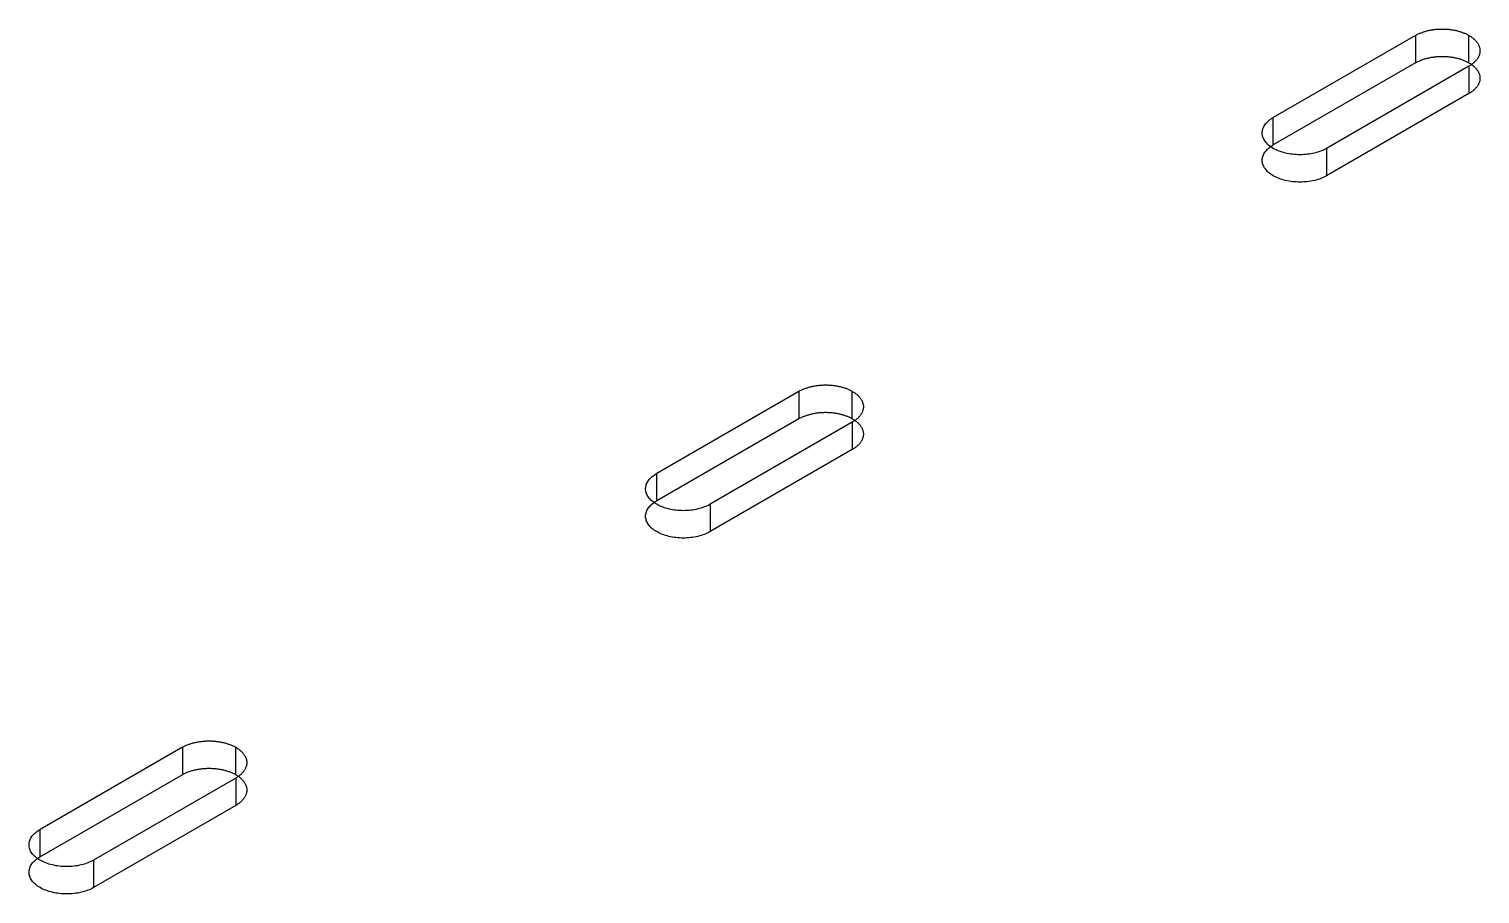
# Model space of a CAD drawing. Header units: inches. Extents: x 4 to 268, y 4 to 172.
# Drawn here: x 82.743 to 86.443, y 26.609 to 28.814 of the extents above; entities that cross this region are included whole.
import ezdxf

# ---------------------------------------------------------------- set-up
doc = ezdxf.new("R2010")
doc.units = ezdxf.units.IN
doc.header["$MEASUREMENT"] = 0

msp = doc.modelspace()

# ---------------------------------------------------------------- linework, layer by layer
at = {"layer": 'OUTLINE'}
for p, q in [((86.2785, 28.7981), (85.9157, 28.5886)), ((86.2785, 28.7981), (86.2802, 28.7991)), ((86.2785, 28.7981), (86.2785, 28.7283)), ((86.2802, 28.7991), (86.2819, 28.8)), ((86.2819, 28.8), (86.2837, 28.8009)), ((86.2837, 28.8009), (86.2855, 28.8018)), ((86.2855, 28.8018), (86.2873, 28.8026)), ((86.2873, 28.8026), (86.2892, 28.8034)), ((86.2892, 28.8034), (86.2911, 28.8042)), ((86.2911, 28.8042), (86.2931, 28.805)), ((86.2931, 28.805), (86.295, 28.8058)), ((86.295, 28.8058), (86.297, 28.8065)), ((86.297, 28.8065), (86.2991, 28.8072)), ((86.2991, 28.8072), (86.3012, 28.8078)), ((86.3012, 28.8078), (86.3033, 28.8084)), ((86.3033, 28.8084), (86.3054, 28.809)), ((86.3054, 28.809), (86.3075, 28.8096)), ((86.3075, 28.8096), (86.3097, 28.8102)), ((86.3097, 28.8102), (86.3119, 28.8107)), ((86.3119, 28.8107), (86.3141, 28.8111)), ((86.3141, 28.8111), (86.3163, 28.8116)), ((86.3163, 28.8116), (86.3186, 28.812)), ((86.3186, 28.812), (86.3208, 28.8124)), ((86.3208, 28.8124), (86.3231, 28.8127)), ((86.3231, 28.8127), (86.3254, 28.813)), ((86.3254, 28.813), (86.3277, 28.8133)), ((86.3277, 28.8133), (86.3301, 28.8136)), ((86.3301, 28.8136), (86.3324, 28.8138)), ((86.3324, 28.8138), (86.3347, 28.814)), ((86.3347, 28.814), (86.3371, 28.8141)), ((86.3371, 28.8141), (86.3394, 28.8142)), ((86.3394, 28.8142), (86.3418, 28.8143)), ((86.3418, 28.8143), (86.3441, 28.8144)), ((86.3441, 28.8144), (86.3465, 28.8144)), ((86.3465, 28.8144), (86.3489, 28.8144)), ((86.3489, 28.8144), (86.3512, 28.8143)), ((86.3512, 28.8143), (86.3536, 28.8142)), ((86.3536, 28.8142), (86.3559, 28.8141)), ((86.3559, 28.8141), (86.3583, 28.814)), ((86.3583, 28.814), (86.3606, 28.8138)), ((86.3606, 28.8138), (86.363, 28.8136)), ((86.363, 28.8136), (86.3653, 28.8133)), ((86.3653, 28.8133), (86.3676, 28.813)), ((86.3676, 28.813), (86.3699, 28.8127)), ((86.3699, 28.8127), (86.3722, 28.8124)), ((86.3722, 28.8124), (86.3744, 28.812)), ((86.3744, 28.812), (86.3767, 28.8116)), ((86.3767, 28.8116), (86.3789, 28.8111)), ((86.3789, 28.8111), (86.3811, 28.8107)), ((86.3811, 28.8107), (86.3833, 28.8102)), ((86.3833, 28.8102), (86.3855, 28.8096)), ((86.3855, 28.8096), (86.3876, 28.809)), ((86.3876, 28.809), (86.3898, 28.8084)), ((86.3898, 28.8084), (86.3919, 28.8078)), ((86.3919, 28.8078), (86.3939, 28.8072)), ((86.3939, 28.8072), (86.396, 28.8065)), ((86.396, 28.8065), (86.398, 28.8058)), ((86.398, 28.8058), (86.4, 28.805)), ((86.4, 28.805), (86.4019, 28.8042)), ((86.4019, 28.8042), (86.4038, 28.8034)), ((86.4038, 28.8034), (86.4057, 28.8026)), ((86.4057, 28.8026), (86.4075, 28.8018)), ((86.4075, 28.8018), (86.4093, 28.8009)), ((86.4093, 28.8009), (86.4111, 28.8)), ((86.4111, 28.8), (86.4128, 28.7991)), ((86.4128, 28.7991), (86.4145, 28.7981)), ((86.4145, 28.7283), (86.4145, 28.7981)), ((86.4145, 28.7981), (86.4162, 28.7971)), ((86.4162, 28.7971), (86.4178, 28.7961)), ((86.4178, 28.7961), (86.4193, 28.7951)), ((86.4193, 28.7951), (86.4209, 28.7941)), ((86.4209, 28.7941), (86.4223, 28.793)), ((86.4223, 28.793), (86.4238, 28.7919)), ((86.4238, 28.7919), (86.4252, 28.7908)), ((86.4252, 28.7908), (86.4265, 28.7897)), ((86.4265, 28.7897), (86.4278, 28.7886)), ((86.4278, 28.7886), (86.429, 28.7874)), ((86.429, 28.7874), (86.4302, 28.7862)), ((86.4302, 28.7862), (86.4313, 28.785)), ((86.4313, 28.785), (86.4324, 28.7838)), ((86.4324, 28.7838), (86.4335, 28.7826)), ((86.4335, 28.7826), (86.4345, 28.7813)), ((86.4345, 28.7813), (86.4354, 28.7801)), ((86.4354, 28.7801), (86.4363, 28.7788)), ((86.4363, 28.7788), (86.4371, 28.7775)), ((86.4371, 28.7775), (86.4379, 28.7763)), ((86.4379, 28.7763), (86.4386, 28.775)), ((86.4386, 28.775), (86.4392, 28.7737)), ((86.4392, 28.7737), (86.4398, 28.7723)), ((86.4398, 28.7453), (86.4392, 28.744)), ((86.4398, 28.7723), (86.4404, 28.771)), ((86.4404, 28.7467), (86.4398, 28.7453)), ((86.4404, 28.771), (86.4409, 28.7697)), ((86.4409, 28.748), (86.4404, 28.7467)), ((86.4409, 28.7697), (86.4413, 28.7683)), ((86.4413, 28.7493), (86.4409, 28.748)), ((86.4413, 28.7683), (86.4417, 28.767)), ((86.4417, 28.7507), (86.4413, 28.7493)), ((86.4417, 28.767), (86.442, 28.7656)), ((86.442, 28.752), (86.4417, 28.7507)), ((86.442, 28.7656), (86.4422, 28.7643)), ((86.4422, 28.7534), (86.442, 28.752)), ((86.4422, 28.7643), (86.4424, 28.7629)), ((86.4424, 28.7547), (86.4422, 28.7534)), ((86.4424, 28.7629), (86.4426, 28.7616)), ((86.4426, 28.7561), (86.4424, 28.7547)), ((86.4426, 28.7616), (86.4427, 28.7602)), ((86.4427, 28.7575), (86.4426, 28.7561)), ((86.4427, 28.7602), (86.4427, 28.7588)), ((86.4427, 28.7588), (86.4427, 28.7575)), ((86.2785, 28.7283), (85.9157, 28.5188)), ((86.4145, 28.7196), (86.0517, 28.5101)), ((86.2785, 28.7283), (86.2802, 28.7292)), ((86.2802, 28.7292), (86.2819, 28.7302)), ((86.2819, 28.7302), (86.2837, 28.7311)), ((86.2837, 28.7311), (86.2855, 28.7319)), ((86.2855, 28.7319), (86.2873, 28.7328)), ((86.2873, 28.7328), (86.2892, 28.7336)), ((86.2892, 28.7336), (86.2911, 28.7344)), ((86.2911, 28.7344), (86.2931, 28.7352)), ((86.2931, 28.7352), (86.295, 28.7359)), ((86.295, 28.7359), (86.297, 28.7367)), ((86.297, 28.7367), (86.2991, 28.7373)), ((86.2991, 28.7373), (86.3012, 28.738)), ((86.3012, 28.738), (86.3033, 28.7386)), ((86.3033, 28.7386), (86.3054, 28.7392)), ((86.3054, 28.7392), (86.3075, 28.7398)), ((86.3075, 28.7398), (86.3097, 28.7403)), ((86.3097, 28.7403), (86.3119, 28.7408)), ((86.3119, 28.7408), (86.3141, 28.7413)), ((86.3141, 28.7413), (86.3163, 28.7418)), ((86.3163, 28.7418), (86.3186, 28.7422)), ((86.3186, 28.7422), (86.3208, 28.7425)), ((86.3208, 28.7425), (86.3231, 28.7429)), ((86.3231, 28.7429), (86.3254, 28.7432)), ((86.3254, 28.7432), (86.3277, 28.7435)), ((86.3277, 28.7435), (86.3301, 28.7437)), ((86.3301, 28.7437), (86.3324, 28.744)), ((86.3324, 28.744), (86.3347, 28.7441)), ((86.3347, 28.7441), (86.3371, 28.7443)), ((86.3371, 28.7443), (86.3394, 28.7444)), ((86.3394, 28.7444), (86.3418, 28.7445)), ((86.3418, 28.7445), (86.3441, 28.7445)), ((86.3441, 28.7445), (86.3465, 28.7446)), ((86.3465, 28.7446), (86.3489, 28.7445)), ((86.3489, 28.7445), (86.3512, 28.7445)), ((86.3512, 28.7445), (86.3536, 28.7444)), ((86.3536, 28.7444), (86.3559, 28.7443)), ((86.3559, 28.7443), (86.3583, 28.7441)), ((86.3583, 28.7441), (86.3606, 28.744)), ((86.3606, 28.744), (86.363, 28.7437)), ((86.363, 28.7437), (86.3653, 28.7435)), ((86.3653, 28.7435), (86.3676, 28.7432)), ((86.3676, 28.7432), (86.3699, 28.7429)), ((86.3699, 28.7429), (86.3722, 28.7425)), ((86.3722, 28.7425), (86.3744, 28.7422)), ((86.3744, 28.7422), (86.3767, 28.7418)), ((86.3767, 28.7418), (86.3789, 28.7413)), ((86.3789, 28.7413), (86.3811, 28.7408)), ((86.3811, 28.7408), (86.3833, 28.7403)), ((86.3833, 28.7403), (86.3855, 28.7398)), ((86.3855, 28.7398), (86.3876, 28.7392)), ((86.3876, 28.7392), (86.3898, 28.7386)), ((86.3898, 28.7386), (86.3919, 28.738)), ((86.3919, 28.738), (86.3939, 28.7373)), ((86.3939, 28.7373), (86.396, 28.7367)), ((86.396, 28.7367), (86.398, 28.7359)), ((86.398, 28.7359), (86.4, 28.7352)), ((86.4, 28.7352), (86.4019, 28.7344)), ((86.4019, 28.7344), (86.4038, 28.7336)), ((86.4038, 28.7336), (86.4057, 28.7328)), ((86.4057, 28.7328), (86.4075, 28.7319)), ((86.4075, 28.7319), (86.4093, 28.7311)), ((86.4093, 28.7311), (86.4111, 28.7302)), ((86.4111, 28.7302), (86.4128, 28.7292)), ((86.4128, 28.7292), (86.4145, 28.7283)), ((86.4145, 28.7283), (86.4162, 28.7273)), ((86.4162, 28.7205), (86.4145, 28.7196)), ((86.4145, 28.7196), (86.4145, 28.6497)), ((86.4162, 28.7273), (86.4178, 28.7263)), ((86.4178, 28.7215), (86.4162, 28.7205)), ((86.4178, 28.7263), (86.4193, 28.7253)), ((86.4193, 28.7226), (86.4178, 28.7215)), ((86.4193, 28.7253), (86.4209, 28.7242)), ((86.4209, 28.7236), (86.4193, 28.7226)), ((86.4223, 28.7247), (86.4209, 28.7236)), ((86.4209, 28.7242), (86.4223, 28.7232)), ((86.4238, 28.7257), (86.4223, 28.7247)), ((86.4223, 28.7232), (86.4238, 28.7221)), ((86.4252, 28.7269), (86.4238, 28.7257)), ((86.4238, 28.7221), (86.4252, 28.721)), ((86.4265, 28.728), (86.4252, 28.7269)), ((86.4252, 28.721), (86.4265, 28.7199)), ((86.4278, 28.7291), (86.4265, 28.728)), ((86.4265, 28.7199), (86.4278, 28.7187)), ((86.429, 28.7303), (86.4278, 28.7291)), ((86.4278, 28.7187), (86.429, 28.7176)), ((86.4302, 28.7315), (86.429, 28.7303)), ((86.429, 28.7176), (86.4302, 28.7164)), ((86.4313, 28.7327), (86.4302, 28.7315)), ((86.4302, 28.7164), (86.4313, 28.7152)), ((86.4324, 28.7339), (86.4313, 28.7327)), ((86.4313, 28.7152), (86.4324, 28.714)), ((86.4335, 28.7351), (86.4324, 28.7339)), ((86.4324, 28.714), (86.4335, 28.7128)), ((86.4345, 28.7363), (86.4335, 28.7351)), ((86.4335, 28.7128), (86.4345, 28.7115)), ((86.4354, 28.7376), (86.4345, 28.7363)), ((86.4345, 28.7115), (86.4354, 28.7103)), ((86.4363, 28.7388), (86.4354, 28.7376)), ((86.4354, 28.7103), (86.4363, 28.709)), ((86.4371, 28.7401), (86.4363, 28.7388)), ((86.4363, 28.709), (86.4371, 28.7077)), ((86.4379, 28.7414), (86.4371, 28.7401)), ((86.4371, 28.7077), (86.4379, 28.7064)), ((86.4386, 28.7427), (86.4379, 28.7414)), ((86.4392, 28.744), (86.4386, 28.7427)), ((86.4379, 28.6716), (86.4371, 28.6703)), ((86.4379, 28.7064), (86.4386, 28.7051)), ((86.4386, 28.6729), (86.4379, 28.6716)), ((86.4386, 28.7051), (86.4392, 28.7038)), ((86.4392, 28.6742), (86.4386, 28.6729)), ((86.4392, 28.7038), (86.4398, 28.7025)), ((86.4398, 28.6755), (86.4392, 28.6742)), ((86.4398, 28.7025), (86.4404, 28.7012)), ((86.4404, 28.6768), (86.4398, 28.6755)), ((86.4404, 28.7012), (86.4409, 28.6998)), ((86.4409, 28.6782), (86.4404, 28.6768)), ((86.4409, 28.6998), (86.4413, 28.6985)), ((86.4413, 28.6795), (86.4409, 28.6782)), ((86.4413, 28.6985), (86.4417, 28.6972)), ((86.4417, 28.6809), (86.4413, 28.6795)), ((86.4417, 28.6972), (86.442, 28.6958)), ((86.442, 28.6822), (86.4417, 28.6809)), ((86.442, 28.6958), (86.4422, 28.6945)), ((86.4422, 28.6836), (86.442, 28.6822)), ((86.4422, 28.6945), (86.4424, 28.6931)), ((86.4424, 28.6849), (86.4422, 28.6836)), ((86.4424, 28.6931), (86.4426, 28.6917)), ((86.4426, 28.6863), (86.4424, 28.6849)), ((86.4426, 28.6917), (86.4427, 28.6904)), ((86.4427, 28.6877), (86.4426, 28.6863)), ((86.4427, 28.6904), (86.4427, 28.689)), ((86.4427, 28.689), (86.4427, 28.6877)), ((86.4145, 28.6497), (86.0517, 28.4403)), ((86.4162, 28.6507), (86.4145, 28.6497)), ((86.4178, 28.6517), (86.4162, 28.6507)), ((86.4193, 28.6527), (86.4178, 28.6517)), ((86.4209, 28.6538), (86.4193, 28.6527)), ((86.4223, 28.6548), (86.4209, 28.6538)), ((86.4238, 28.6559), (86.4223, 28.6548)), ((86.4252, 28.657), (86.4238, 28.6559)), ((86.4265, 28.6582), (86.4252, 28.657)), ((86.4278, 28.6593), (86.4265, 28.6582)), ((86.429, 28.6605), (86.4278, 28.6593)), ((86.4302, 28.6616), (86.429, 28.6605)), ((86.4313, 28.6628), (86.4302, 28.6616)), ((86.4324, 28.664), (86.4313, 28.6628)), ((86.4335, 28.6653), (86.4324, 28.664)), ((86.4345, 28.6665), (86.4335, 28.6653)), ((86.4354, 28.6678), (86.4345, 28.6665)), ((86.4363, 28.669), (86.4354, 28.6678)), ((86.4371, 28.6703), (86.4363, 28.669)), ((85.8885, 28.5575), (85.8894, 28.5602)), ((85.8894, 28.5602), (85.8904, 28.5629)), ((85.8904, 28.5629), (85.8917, 28.5655)), ((85.8917, 28.5655), (85.8931, 28.5681)), ((85.8931, 28.5681), (85.8948, 28.5706)), ((85.8948, 28.5706), (85.8967, 28.5731)), ((85.8967, 28.5731), (85.8989, 28.5756)), ((85.8989, 28.5756), (85.9012, 28.5779)), ((85.9012, 28.5779), (85.9037, 28.5802)), ((85.9037, 28.5802), (85.9064, 28.5825)), ((85.9064, 28.5825), (85.9093, 28.5846)), ((85.9093, 28.5846), (85.9124, 28.5867)), ((85.9124, 28.5867), (85.9157, 28.5886)), ((85.9157, 28.5188), (85.9157, 28.5886)), ((85.8875, 28.5494), (85.8876, 28.5521)), ((85.8876, 28.5466), (85.8875, 28.5494)), ((85.8876, 28.5521), (85.888, 28.5548)), ((85.888, 28.5439), (85.8876, 28.5466)), ((85.888, 28.5548), (85.8885, 28.5575)), ((85.8885, 28.5412), (85.888, 28.5439)), ((85.8894, 28.5385), (85.8885, 28.5412)), ((85.8904, 28.5359), (85.8894, 28.5385)), ((85.8917, 28.5332), (85.8904, 28.5359)), ((85.8931, 28.5307), (85.8917, 28.5332)), ((85.8948, 28.5281), (85.8931, 28.5307)), ((85.8967, 28.5256), (85.8948, 28.5281)), ((85.8989, 28.5232), (85.8967, 28.5256)), ((85.9012, 28.5208), (85.8989, 28.5232)), ((85.888, 28.485), (85.8885, 28.4877)), ((85.8885, 28.4877), (85.8894, 28.4904)), ((85.8894, 28.4904), (85.8904, 28.493)), ((85.8904, 28.493), (85.8917, 28.4957)), ((85.8917, 28.4957), (85.8931, 28.4983)), ((85.8931, 28.4983), (85.8948, 28.5008)), ((85.8948, 28.5008), (85.8967, 28.5033)), ((85.8967, 28.5033), (85.8989, 28.5057)), ((85.8989, 28.5057), (85.9012, 28.5081)), ((85.9037, 28.5185), (85.9012, 28.5208)), ((85.9012, 28.5081), (85.9037, 28.5104)), ((85.9064, 28.5163), (85.9037, 28.5185)), ((85.9037, 28.5104), (85.9064, 28.5126)), ((85.9093, 28.5141), (85.9064, 28.5163)), ((85.9064, 28.5126), (85.9093, 28.5148)), ((85.9093, 28.5148), (85.9124, 28.5168)), ((85.9124, 28.5121), (85.9093, 28.5141)), ((85.9124, 28.5168), (85.9157, 28.5188)), ((85.9157, 28.5101), (85.9124, 28.5121)), ((85.9191, 28.5082), (85.9157, 28.5101)), ((85.9227, 28.5064), (85.9191, 28.5082)), ((85.9264, 28.5048), (85.9227, 28.5064)), ((85.9303, 28.5032), (85.9264, 28.5048)), ((85.9343, 28.5017), (85.9303, 28.5032)), ((85.9384, 28.5004), (85.9343, 28.5017)), ((85.9426, 28.4992), (85.9384, 28.5004)), ((85.9469, 28.4981), (85.9426, 28.4992)), ((85.9513, 28.4971), (85.9469, 28.4981)), ((85.9558, 28.4962), (85.9513, 28.4971)), ((85.9603, 28.4955), (85.9558, 28.4962)), ((85.9649, 28.4949), (85.9603, 28.4955)), ((85.9696, 28.4944), (85.9649, 28.4949)), ((85.9743, 28.4941), (85.9696, 28.4944)), ((85.979, 28.4939), (85.9743, 28.4941)), ((85.9837, 28.4938), (85.979, 28.4939)), ((85.9884, 28.4939), (85.9837, 28.4938)), ((85.9931, 28.4941), (85.9884, 28.4939)), ((85.9978, 28.4944), (85.9931, 28.4941)), ((86.0025, 28.4949), (85.9978, 28.4944)), ((86.0071, 28.4955), (86.0025, 28.4949)), ((86.0116, 28.4962), (86.0071, 28.4955)), ((86.0161, 28.4971), (86.0116, 28.4962)), ((86.0205, 28.4981), (86.0161, 28.4971)), ((86.0248, 28.4992), (86.0205, 28.4981)), ((86.0291, 28.5004), (86.0248, 28.4992)), ((86.0332, 28.5017), (86.0291, 28.5004)), ((86.0372, 28.5032), (86.0332, 28.5017)), ((86.041, 28.5048), (86.0372, 28.5032)), ((86.0447, 28.5064), (86.041, 28.5048)), ((86.0483, 28.5082), (86.0447, 28.5064)), ((86.0517, 28.5101), (86.0483, 28.5082)), ((86.0517, 28.5101), (86.0517, 28.4403)), ((85.8875, 28.4795), (85.8876, 28.4823)), ((85.8876, 28.4768), (85.8875, 28.4795)), ((85.8876, 28.4823), (85.888, 28.485)), ((85.888, 28.4741), (85.8876, 28.4768)), ((85.8885, 28.4714), (85.888, 28.4741)), ((85.8894, 28.4687), (85.8885, 28.4714)), ((85.8904, 28.4661), (85.8894, 28.4687)), ((85.8917, 28.4634), (85.8904, 28.4661)), ((85.8931, 28.4608), (85.8917, 28.4634)), ((85.8948, 28.4583), (85.8931, 28.4608)), ((85.8967, 28.4558), (85.8948, 28.4583)), ((85.8989, 28.4534), (85.8967, 28.4558)), ((85.9012, 28.451), (85.8989, 28.4534)), ((85.9037, 28.4487), (85.9012, 28.451)), ((85.9064, 28.4465), (85.9037, 28.4487)), ((85.9093, 28.4443), (85.9064, 28.4465)), ((85.9124, 28.4422), (85.9093, 28.4443)), ((85.9157, 28.4403), (85.9124, 28.4422)), ((85.9191, 28.4384), (85.9157, 28.4403)), ((85.9227, 28.4366), (85.9191, 28.4384)), ((85.9264, 28.4349), (85.9227, 28.4366)), ((85.9303, 28.4334), (85.9264, 28.4349)), ((85.9343, 28.4319), (85.9303, 28.4334)), ((85.9384, 28.4306), (85.9343, 28.4319)), ((85.9426, 28.4293), (85.9384, 28.4306)), ((85.9469, 28.4282), (85.9426, 28.4293)), ((85.9513, 28.4273), (85.9469, 28.4282)), ((85.9558, 28.4264), (85.9513, 28.4273)), ((85.9603, 28.4257), (85.9558, 28.4264)), ((85.9649, 28.4251), (85.9603, 28.4257)), ((85.9696, 28.4246), (85.9649, 28.4251)), ((85.9743, 28.4243), (85.9696, 28.4246)), ((85.979, 28.4241), (85.9743, 28.4243)), ((85.9837, 28.424), (85.979, 28.4241)), ((85.9884, 28.4241), (85.9837, 28.424)), ((85.9931, 28.4243), (85.9884, 28.4241)), ((85.9978, 28.4246), (85.9931, 28.4243)), ((86.0025, 28.4251), (85.9978, 28.4246)), ((86.0071, 28.4257), (86.0025, 28.4251)), ((86.0116, 28.4264), (86.0071, 28.4257)), ((86.0161, 28.4273), (86.0116, 28.4264)), ((86.0205, 28.4282), (86.0161, 28.4273)), ((86.0248, 28.4293), (86.0205, 28.4282)), ((86.0291, 28.4306), (86.0248, 28.4293)), ((86.0332, 28.4319), (86.0291, 28.4306)), ((86.0372, 28.4334), (86.0332, 28.4319)), ((86.041, 28.4349), (86.0372, 28.4334)), ((86.0447, 28.4366), (86.041, 28.4349)), ((86.0483, 28.4384), (86.0447, 28.4366)), ((86.0517, 28.4403), (86.0483, 28.4384)), ((84.7116, 27.8932), (84.7134, 27.8941)), ((84.7134, 27.8941), (84.7152, 27.8949)), ((84.7152, 27.8949), (84.7171, 27.8958)), ((84.7171, 27.8958), (84.719, 27.8966)), ((84.719, 27.8966), (84.7209, 27.8973)), ((84.7209, 27.8973), (84.7229, 27.8981)), ((84.7229, 27.8981), (84.7249, 27.8988)), ((84.7249, 27.8988), (84.727, 27.8995)), ((84.727, 27.8995), (84.729, 27.9001)), ((84.729, 27.9001), (84.7311, 27.9008)), ((84.7311, 27.9008), (84.7333, 27.9014)), ((84.7333, 27.9014), (84.7354, 27.9019)), ((84.7354, 27.9019), (84.7376, 27.9025)), ((84.7376, 27.9025), (84.7398, 27.903)), ((84.7398, 27.903), (84.742, 27.9034)), ((84.742, 27.9034), (84.7442, 27.9039)), ((84.7442, 27.9039), (84.7465, 27.9043)), ((84.7465, 27.9043), (84.7487, 27.9047)), ((84.7487, 27.9047), (84.751, 27.905)), ((84.751, 27.905), (84.7533, 27.9053)), ((84.7533, 27.9053), (84.7556, 27.9056)), ((84.7556, 27.9056), (84.7579, 27.9059)), ((84.7579, 27.9059), (84.7603, 27.9061)), ((84.7603, 27.9061), (84.7626, 27.9063)), ((84.7626, 27.9063), (84.765, 27.9064)), ((84.765, 27.9064), (84.7673, 27.9065)), ((84.7673, 27.9065), (84.7697, 27.9066)), ((84.7697, 27.9066), (84.772, 27.9067)), ((84.772, 27.9067), (84.7744, 27.9067)), ((84.7744, 27.9067), (84.7767, 27.9067)), ((84.7767, 27.9067), (84.7791, 27.9066)), ((84.7791, 27.9066), (84.7815, 27.9065)), ((84.7815, 27.9065), (84.7838, 27.9064)), ((84.7838, 27.9064), (84.7862, 27.9063)), ((84.7862, 27.9063), (84.7885, 27.9061)), ((84.7885, 27.9061), (84.7908, 27.9059)), ((84.7908, 27.9059), (84.7932, 27.9056)), ((84.7932, 27.9056), (84.7955, 27.9053)), ((84.7955, 27.9053), (84.7978, 27.905)), ((84.7978, 27.905), (84.8, 27.9047)), ((84.8, 27.9047), (84.8023, 27.9043)), ((84.8023, 27.9043), (84.8046, 27.9039)), ((84.8046, 27.9039), (84.8068, 27.9034)), ((84.8068, 27.9034), (84.809, 27.903)), ((84.809, 27.903), (84.8112, 27.9025)), ((84.8112, 27.9025), (84.8134, 27.9019)), ((84.8134, 27.9019), (84.8155, 27.9014)), ((84.8155, 27.9014), (84.8176, 27.9008)), ((84.8176, 27.9008), (84.8197, 27.9001)), ((84.8197, 27.9001), (84.8218, 27.8995)), ((84.8218, 27.8995), (84.8238, 27.8988)), ((84.8238, 27.8988), (84.8259, 27.8981)), ((84.8259, 27.8981), (84.8278, 27.8973)), ((84.8278, 27.8973), (84.8298, 27.8966)), ((84.8298, 27.8966), (84.8317, 27.8958)), ((84.8317, 27.8958), (84.8336, 27.8949)), ((84.8336, 27.8949), (84.8354, 27.8941)), ((84.8354, 27.8941), (84.8372, 27.8932)), ((84.7064, 27.8904), (84.3436, 27.681)), ((84.7064, 27.8904), (84.7081, 27.8914)), ((84.7064, 27.8904), (84.7064, 27.8206)), ((84.7081, 27.8914), (84.7098, 27.8923)), ((84.7098, 27.8923), (84.7116, 27.8932)), ((84.8372, 27.8932), (84.839, 27.8923)), ((84.839, 27.8923), (84.8407, 27.8914)), ((84.8407, 27.8914), (84.8424, 27.8904)), ((84.8424, 27.8206), (84.8424, 27.8904)), ((84.8424, 27.8904), (84.8441, 27.8894)), ((84.8441, 27.8894), (84.8457, 27.8884)), ((84.8457, 27.8884), (84.8472, 27.8874)), ((84.8472, 27.8874), (84.8488, 27.8864)), ((84.8488, 27.8864), (84.8502, 27.8853)), ((84.8502, 27.8853), (84.8517, 27.8842)), ((84.8517, 27.8842), (84.853, 27.8831)), ((84.853, 27.8831), (84.8544, 27.882)), ((84.8544, 27.882), (84.8557, 27.8809)), ((84.8557, 27.8809), (84.8569, 27.8797)), ((84.8569, 27.8797), (84.8581, 27.8785)), ((84.8581, 27.8785), (84.8592, 27.8773)), ((84.8592, 27.8773), (84.8603, 27.8761)), ((84.8603, 27.8761), (84.8614, 27.8749)), ((84.8614, 27.8749), (84.8623, 27.8737)), ((84.8623, 27.8737), (84.8633, 27.8724)), ((84.8633, 27.8724), (84.8641, 27.8711)), ((84.8641, 27.8711), (84.865, 27.8699)), ((84.865, 27.8699), (84.8657, 27.8686)), ((84.8657, 27.8686), (84.8664, 27.8673)), ((84.8664, 27.8673), (84.8671, 27.866)), ((84.8671, 27.866), (84.8677, 27.8646)), ((84.8677, 27.8646), (84.8683, 27.8633)), ((84.8683, 27.8633), (84.8687, 27.862)), ((84.8687, 27.862), (84.8692, 27.8606)), ((84.8692, 27.8606), (84.8695, 27.8593)), ((84.8695, 27.8593), (84.8699, 27.8579)), ((84.8699, 27.8579), (84.8701, 27.8566)), ((84.7064, 27.8206), (84.3436, 27.6111)), ((84.7064, 27.8206), (84.7081, 27.8216)), ((84.7081, 27.8216), (84.7098, 27.8225)), ((84.7098, 27.8225), (84.7116, 27.8234)), ((84.7116, 27.8234), (84.7134, 27.8243)), ((84.7134, 27.8243), (84.7152, 27.8251)), ((84.7152, 27.8251), (84.7171, 27.8259)), ((84.7171, 27.8259), (84.719, 27.8267)), ((84.719, 27.8267), (84.7209, 27.8275)), ((84.7209, 27.8275), (84.7229, 27.8283)), ((84.7229, 27.8283), (84.7249, 27.829)), ((84.7249, 27.829), (84.727, 27.8297)), ((84.727, 27.8297), (84.729, 27.8303)), ((84.729, 27.8303), (84.7311, 27.8309)), ((84.7311, 27.8309), (84.7333, 27.8315)), ((84.7333, 27.8315), (84.7354, 27.8321)), ((84.7354, 27.8321), (84.7376, 27.8326)), ((84.7376, 27.8326), (84.7398, 27.8331)), ((84.7398, 27.8331), (84.742, 27.8336)), ((84.742, 27.8336), (84.7442, 27.8341)), ((84.7442, 27.8341), (84.7465, 27.8345)), ((84.7465, 27.8345), (84.7487, 27.8349)), ((84.7487, 27.8349), (84.751, 27.8352)), ((84.751, 27.8352), (84.7533, 27.8355)), ((84.7533, 27.8355), (84.7556, 27.8358)), ((84.7556, 27.8358), (84.7579, 27.8361)), ((84.7579, 27.8361), (84.7603, 27.8363)), ((84.7603, 27.8363), (84.7626, 27.8365)), ((84.7626, 27.8365), (84.765, 27.8366)), ((84.765, 27.8366), (84.7673, 27.8367)), ((84.7673, 27.8367), (84.7697, 27.8368)), ((84.7697, 27.8368), (84.772, 27.8369)), ((84.772, 27.8369), (84.7744, 27.8369)), ((84.7744, 27.8369), (84.7767, 27.8369)), ((84.7767, 27.8369), (84.7791, 27.8368)), ((84.7791, 27.8368), (84.7815, 27.8367)), ((84.7815, 27.8367), (84.7838, 27.8366)), ((84.7838, 27.8366), (84.7862, 27.8365)), ((84.7862, 27.8365), (84.7885, 27.8363)), ((84.7885, 27.8363), (84.7908, 27.8361)), ((84.7908, 27.8361), (84.7932, 27.8358)), ((84.7932, 27.8358), (84.7955, 27.8355)), ((84.7955, 27.8355), (84.7978, 27.8352)), ((84.7978, 27.8352), (84.8, 27.8349)), ((84.8, 27.8349), (84.8023, 27.8345)), ((84.8023, 27.8345), (84.8046, 27.8341)), ((84.8046, 27.8341), (84.8068, 27.8336)), ((84.8068, 27.8336), (84.809, 27.8331)), ((84.809, 27.8331), (84.8112, 27.8326)), ((84.8112, 27.8326), (84.8134, 27.8321)), ((84.8134, 27.8321), (84.8155, 27.8315)), ((84.8155, 27.8315), (84.8176, 27.8309)), ((84.8176, 27.8309), (84.8197, 27.8303)), ((84.8197, 27.8303), (84.8218, 27.8297)), ((84.8218, 27.8297), (84.8238, 27.829)), ((84.8238, 27.829), (84.8259, 27.8283)), ((84.8259, 27.8283), (84.8278, 27.8275)), ((84.8278, 27.8275), (84.8298, 27.8267)), ((84.8298, 27.8267), (84.8317, 27.8259)), ((84.8317, 27.8259), (84.8336, 27.8251)), ((84.8336, 27.8251), (84.8354, 27.8243)), ((84.8354, 27.8243), (84.8372, 27.8234)), ((84.8372, 27.8234), (84.839, 27.8225)), ((84.839, 27.8225), (84.8407, 27.8216)), ((84.8407, 27.8216), (84.8424, 27.8206)), ((84.8424, 27.8206), (84.8441, 27.8196)), ((84.8544, 27.8203), (84.853, 27.8192)), ((84.8557, 27.8214), (84.8544, 27.8203)), ((84.8569, 27.8226), (84.8557, 27.8214)), ((84.8581, 27.8238), (84.8569, 27.8226)), ((84.8592, 27.825), (84.8581, 27.8238)), ((84.8603, 27.8262), (84.8592, 27.825)), ((84.8614, 27.8274), (84.8603, 27.8262)), ((84.8623, 27.8286), (84.8614, 27.8274)), ((84.8633, 27.8299), (84.8623, 27.8286)), ((84.8641, 27.8312), (84.8633, 27.8299)), ((84.865, 27.8324), (84.8641, 27.8312)), ((84.8657, 27.8337), (84.865, 27.8324)), ((84.8664, 27.835), (84.8657, 27.8337)), ((84.8671, 27.8363), (84.8664, 27.835)), ((84.8677, 27.8377), (84.8671, 27.8363)), ((84.8683, 27.839), (84.8677, 27.8377)), ((84.8687, 27.8403), (84.8683, 27.839)), ((84.8692, 27.8417), (84.8687, 27.8403)), ((84.8695, 27.843), (84.8692, 27.8417)), ((84.8699, 27.8443), (84.8695, 27.843)), ((84.8701, 27.8457), (84.8699, 27.8443)), ((84.8701, 27.8566), (84.8703, 27.8552)), ((84.8703, 27.8471), (84.8701, 27.8457)), ((84.8703, 27.8552), (84.8705, 27.8539)), ((84.8705, 27.8484), (84.8703, 27.8471)), ((84.8705, 27.8539), (84.8706, 27.8525)), ((84.8706, 27.8498), (84.8705, 27.8484)), ((84.8706, 27.8525), (84.8706, 27.8511)), ((84.8706, 27.8511), (84.8706, 27.8498)), ((84.8424, 27.8119), (84.4796, 27.6024)), ((84.8441, 27.8128), (84.8424, 27.8119)), ((84.8424, 27.8119), (84.8424, 27.742)), ((84.8441, 27.8196), (84.8457, 27.8186)), ((84.8457, 27.8138), (84.8441, 27.8128)), ((84.8457, 27.8186), (84.8472, 27.8176)), ((84.8472, 27.8149), (84.8457, 27.8138)), ((84.8472, 27.8176), (84.8488, 27.8166)), ((84.8488, 27.8159), (84.8472, 27.8149)), ((84.8502, 27.817), (84.8488, 27.8159)), ((84.8488, 27.8166), (84.8502, 27.8155)), ((84.8517, 27.8181), (84.8502, 27.817)), ((84.8502, 27.8155), (84.8517, 27.8144)), ((84.853, 27.8192), (84.8517, 27.8181)), ((84.8517, 27.8144), (84.853, 27.8133)), ((84.853, 27.8133), (84.8544, 27.8122)), ((84.8544, 27.8122), (84.8557, 27.811)), ((84.8557, 27.811), (84.8569, 27.8099)), ((84.8569, 27.8099), (84.8581, 27.8087)), ((84.8581, 27.8087), (84.8592, 27.8075)), ((84.8592, 27.8075), (84.8603, 27.8063)), ((84.8603, 27.8063), (84.8614, 27.8051)), ((84.8614, 27.8051), (84.8623, 27.8038)), ((84.8623, 27.8038), (84.8633, 27.8026)), ((84.8633, 27.8026), (84.8641, 27.8013)), ((84.8641, 27.8013), (84.865, 27.8)), ((84.865, 27.8), (84.8657, 27.7987)), ((84.8657, 27.7987), (84.8664, 27.7974)), ((84.8664, 27.7974), (84.8671, 27.7961)), ((84.8671, 27.7961), (84.8677, 27.7948)), ((84.8677, 27.7948), (84.8683, 27.7935)), ((84.8683, 27.7935), (84.8687, 27.7922)), ((84.8687, 27.7922), (84.8692, 27.7908)), ((84.8692, 27.7908), (84.8695, 27.7895)), ((84.8695, 27.7895), (84.8699, 27.7881)), ((84.8699, 27.7881), (84.8701, 27.7868)), ((84.8701, 27.7868), (84.8703, 27.7854)), ((84.8703, 27.7854), (84.8705, 27.7841)), ((84.8705, 27.7841), (84.8706, 27.7827)), ((84.8488, 27.7461), (84.8472, 27.745)), ((84.8502, 27.7472), (84.8488, 27.7461)), ((84.8517, 27.7482), (84.8502, 27.7472)), ((84.853, 27.7493), (84.8517, 27.7482)), ((84.8544, 27.7505), (84.853, 27.7493)), ((84.8557, 27.7516), (84.8544, 27.7505)), ((84.8569, 27.7528), (84.8557, 27.7516)), ((84.8581, 27.7539), (84.8569, 27.7528)), ((84.8592, 27.7551), (84.8581, 27.7539)), ((84.8603, 27.7564), (84.8592, 27.7551)), ((84.8614, 27.7576), (84.8603, 27.7564)), ((84.8623, 27.7588), (84.8614, 27.7576)), ((84.8633, 27.7601), (84.8623, 27.7588)), ((84.8641, 27.7613), (84.8633, 27.7601)), ((84.865, 27.7626), (84.8641, 27.7613)), ((84.8657, 27.7639), (84.865, 27.7626)), ((84.8664, 27.7652), (84.8657, 27.7639)), ((84.8671, 27.7665), (84.8664, 27.7652)), ((84.8677, 27.7678), (84.8671, 27.7665)), ((84.8683, 27.7692), (84.8677, 27.7678)), ((84.8687, 27.7705), (84.8683, 27.7692)), ((84.8692, 27.7718), (84.8687, 27.7705)), ((84.8695, 27.7732), (84.8692, 27.7718)), ((84.8699, 27.7745), (84.8695, 27.7732)), ((84.8701, 27.7759), (84.8699, 27.7745)), ((84.8703, 27.7772), (84.8701, 27.7759)), ((84.8705, 27.7786), (84.8703, 27.7772)), ((84.8706, 27.78), (84.8705, 27.7786)), ((84.8706, 27.7827), (84.8706, 27.7813)), ((84.8706, 27.7813), (84.8706, 27.78)), ((84.8424, 27.742), (84.4796, 27.5326)), ((84.8441, 27.743), (84.8424, 27.742)), ((84.8457, 27.744), (84.8441, 27.743)), ((84.8472, 27.745), (84.8457, 27.744)), ((84.3291, 27.6702), (84.3316, 27.6725)), ((84.3316, 27.6725), (84.3343, 27.6748)), ((84.3343, 27.6748), (84.3372, 27.6769)), ((84.3372, 27.6769), (84.3403, 27.679)), ((84.3403, 27.679), (84.3436, 27.681)), ((84.3436, 27.6111), (84.3436, 27.681)), ((84.3154, 27.6417), (84.3155, 27.6444)), ((84.3155, 27.639), (84.3154, 27.6417)), ((84.3155, 27.6444), (84.3159, 27.6471)), ((84.3159, 27.6362), (84.3155, 27.639)), ((84.3159, 27.6471), (84.3164, 27.6498)), ((84.3164, 27.6335), (84.3159, 27.6362)), ((84.3164, 27.6498), (84.3172, 27.6525)), ((84.3172, 27.6525), (84.3183, 27.6552)), ((84.3183, 27.6552), (84.3195, 27.6578)), ((84.3195, 27.6578), (84.321, 27.6604)), ((84.321, 27.6604), (84.3227, 27.6629)), ((84.3227, 27.6629), (84.3246, 27.6654)), ((84.3246, 27.6654), (84.3267, 27.6679)), ((84.3267, 27.6679), (84.3291, 27.6702)), ((84.3172, 27.6308), (84.3164, 27.6335)), ((84.3183, 27.6282), (84.3172, 27.6308)), ((84.3195, 27.6256), (84.3183, 27.6282)), ((84.321, 27.623), (84.3195, 27.6256)), ((84.3227, 27.6204), (84.321, 27.623)), ((84.3246, 27.6179), (84.3227, 27.6204)), ((84.3267, 27.6155), (84.3246, 27.6179)), ((84.3246, 27.5956), (84.3267, 27.598)), ((84.3291, 27.6131), (84.3267, 27.6155)), ((84.3267, 27.598), (84.3291, 27.6004)), ((84.3316, 27.6108), (84.3291, 27.6131)), ((84.3291, 27.6004), (84.3316, 27.6027)), ((84.3343, 27.6086), (84.3316, 27.6108)), ((84.3316, 27.6027), (84.3343, 27.6049)), ((84.3372, 27.6064), (84.3343, 27.6086)), ((84.3343, 27.6049), (84.3372, 27.6071)), ((84.3372, 27.6071), (84.3403, 27.6092)), ((84.3403, 27.6044), (84.3372, 27.6064)), ((84.3403, 27.6092), (84.3436, 27.6111)), ((84.3436, 27.6024), (84.3403, 27.6044)), ((84.347, 27.6005), (84.3436, 27.6024)), ((84.3506, 27.5987), (84.347, 27.6005)), ((84.3543, 27.5971), (84.3506, 27.5987)), ((84.4726, 27.5987), (84.4689, 27.5971)), ((84.4762, 27.6005), (84.4726, 27.5987)), ((84.4796, 27.6024), (84.4762, 27.6005)), ((84.4796, 27.6024), (84.4796, 27.5326)), ((84.3154, 27.5719), (84.3155, 27.5746)), ((84.3155, 27.5691), (84.3154, 27.5719)), ((84.3155, 27.5746), (84.3159, 27.5773)), ((84.3159, 27.5664), (84.3155, 27.5691)), ((84.3159, 27.5773), (84.3164, 27.58)), ((84.3164, 27.5637), (84.3159, 27.5664)), ((84.3164, 27.58), (84.3172, 27.5827)), ((84.3172, 27.561), (84.3164, 27.5637)), ((84.3172, 27.5827), (84.3183, 27.5854)), ((84.3183, 27.5584), (84.3172, 27.561)), ((84.3183, 27.5854), (84.3195, 27.588)), ((84.3195, 27.588), (84.321, 27.5906)), ((84.321, 27.5906), (84.3227, 27.5931)), ((84.3227, 27.5931), (84.3246, 27.5956)), ((84.3581, 27.5955), (84.3543, 27.5971)), ((84.3621, 27.594), (84.3581, 27.5955)), ((84.3662, 27.5927), (84.3621, 27.594)), ((84.3705, 27.5915), (84.3662, 27.5927)), ((84.3748, 27.5904), (84.3705, 27.5915)), ((84.3792, 27.5894), (84.3748, 27.5904)), ((84.3837, 27.5885), (84.3792, 27.5894)), ((84.3882, 27.5878), (84.3837, 27.5885)), ((84.3928, 27.5872), (84.3882, 27.5878)), ((84.3975, 27.5867), (84.3928, 27.5872)), ((84.4022, 27.5864), (84.3975, 27.5867)), ((84.4069, 27.5862), (84.4022, 27.5864)), ((84.4116, 27.5861), (84.4069, 27.5862)), ((84.4163, 27.5862), (84.4116, 27.5861)), ((84.421, 27.5864), (84.4163, 27.5862)), ((84.4257, 27.5867), (84.421, 27.5864)), ((84.4304, 27.5872), (84.4257, 27.5867)), ((84.435, 27.5878), (84.4304, 27.5872)), ((84.4395, 27.5885), (84.435, 27.5878)), ((84.444, 27.5894), (84.4395, 27.5885)), ((84.4484, 27.5904), (84.444, 27.5894)), ((84.4527, 27.5915), (84.4484, 27.5904)), ((84.4569, 27.5927), (84.4527, 27.5915)), ((84.461, 27.594), (84.4569, 27.5927)), ((84.465, 27.5955), (84.461, 27.594)), ((84.4689, 27.5971), (84.465, 27.5955)), ((84.3195, 27.5557), (84.3183, 27.5584)), ((84.321, 27.5531), (84.3195, 27.5557)), ((84.3227, 27.5506), (84.321, 27.5531)), ((84.3246, 27.5481), (84.3227, 27.5506)), ((84.3267, 27.5457), (84.3246, 27.5481)), ((84.3291, 27.5433), (84.3267, 27.5457)), ((84.3316, 27.541), (84.3291, 27.5433)), ((84.3343, 27.5388), (84.3316, 27.541)), ((84.3372, 27.5366), (84.3343, 27.5388)), ((84.3403, 27.5346), (84.3372, 27.5366)), ((84.3436, 27.5326), (84.3403, 27.5346)), ((84.347, 27.5307), (84.3436, 27.5326)), ((84.3506, 27.5289), (84.347, 27.5307)), ((84.3543, 27.5272), (84.3506, 27.5289)), ((84.3581, 27.5257), (84.3543, 27.5272)), ((84.3621, 27.5242), (84.3581, 27.5257)), ((84.3662, 27.5229), (84.3621, 27.5242)), ((84.461, 27.5242), (84.4569, 27.5229)), ((84.465, 27.5257), (84.461, 27.5242)), ((84.4689, 27.5272), (84.465, 27.5257)), ((84.4726, 27.5289), (84.4689, 27.5272)), ((84.4762, 27.5307), (84.4726, 27.5289)), ((84.4796, 27.5326), (84.4762, 27.5307)), ((84.3705, 27.5216), (84.3662, 27.5229)), ((84.3748, 27.5205), (84.3705, 27.5216)), ((84.3792, 27.5196), (84.3748, 27.5205)), ((84.3837, 27.5187), (84.3792, 27.5196)), ((84.3882, 27.518), (84.3837, 27.5187)), ((84.3928, 27.5174), (84.3882, 27.518)), ((84.3975, 27.5169), (84.3928, 27.5174)), ((84.4022, 27.5166), (84.3975, 27.5169)), ((84.4069, 27.5164), (84.4022, 27.5166)), ((84.4116, 27.5163), (84.4069, 27.5164)), ((84.4163, 27.5164), (84.4116, 27.5163)), ((84.421, 27.5166), (84.4163, 27.5164)), ((84.4257, 27.5169), (84.421, 27.5166)), ((84.4304, 27.5174), (84.4257, 27.5169)), ((84.435, 27.518), (84.4304, 27.5174)), ((84.4395, 27.5187), (84.435, 27.518)), ((84.444, 27.5196), (84.4395, 27.5187)), ((84.4484, 27.5205), (84.444, 27.5196)), ((84.4527, 27.5216), (84.4484, 27.5205)), ((84.4569, 27.5229), (84.4527, 27.5216)), ((83.1342, 26.9827), (82.7714, 26.7733)), ((83.1342, 26.9827), (83.1359, 26.9837)), ((83.1342, 26.9827), (83.1342, 26.9129)), ((83.1359, 26.9837), (83.1377, 26.9846)), ((83.1377, 26.9846), (83.1394, 26.9855)), ((83.1394, 26.9855), (83.1412, 26.9864)), ((83.1412, 26.9864), (83.1431, 26.9872)), ((83.1431, 26.9872), (83.145, 26.9881)), ((83.145, 26.9881), (83.1469, 26.9889)), ((83.1469, 26.9889), (83.1488, 26.9896)), ((83.1488, 26.9896), (83.1508, 26.9904)), ((83.1508, 26.9904), (83.1528, 26.9911)), ((83.1528, 26.9911), (83.1549, 26.9918)), ((83.1549, 26.9918), (83.1569, 26.9924)), ((83.1569, 26.9924), (83.159, 26.9931)), ((83.159, 26.9931), (83.1611, 26.9937)), ((83.1611, 26.9937), (83.1633, 26.9942)), ((83.1633, 26.9942), (83.1655, 26.9948)), ((83.1655, 26.9948), (83.1676, 26.9953)), ((83.1676, 26.9953), (83.1699, 26.9958)), ((83.1699, 26.9958), (83.1721, 26.9962)), ((83.1721, 26.9962), (83.1743, 26.9966)), ((83.1743, 26.9966), (83.1766, 26.997)), ((83.1766, 26.997), (83.1789, 26.9973)), ((83.1789, 26.9973), (83.1812, 26.9977)), ((83.1812, 26.9977), (83.1835, 26.9979)), ((83.1835, 26.9979), (83.1858, 26.9982)), ((83.1858, 26.9982), (83.1882, 26.9984)), ((83.1882, 26.9984), (83.1905, 26.9986)), ((83.1905, 26.9986), (83.1928, 26.9987)), ((83.1928, 26.9987), (83.1952, 26.9989)), ((83.1952, 26.9989), (83.1975, 26.9989)), ((83.1975, 26.9989), (83.1999, 26.999)), ((83.1999, 26.999), (83.2023, 26.999)), ((83.2023, 26.999), (83.2046, 26.999)), ((83.2046, 26.999), (83.207, 26.9989)), ((83.207, 26.9989), (83.2093, 26.9989)), ((83.2093, 26.9989), (83.2117, 26.9987)), ((83.2117, 26.9987), (83.214, 26.9986)), ((83.214, 26.9986), (83.2164, 26.9984)), ((83.2164, 26.9984), (83.2187, 26.9982)), ((83.2187, 26.9982), (83.221, 26.9979)), ((83.221, 26.9979), (83.2233, 26.9977)), ((83.2233, 26.9977), (83.2256, 26.9973)), ((83.2256, 26.9973), (83.2279, 26.997)), ((83.2279, 26.997), (83.2302, 26.9966)), ((83.2302, 26.9966), (83.2324, 26.9962)), ((83.2324, 26.9962), (83.2347, 26.9958)), ((83.2347, 26.9958), (83.2369, 26.9953)), ((83.2369, 26.9953), (83.2391, 26.9948)), ((83.2391, 26.9948), (83.2413, 26.9942)), ((83.2413, 26.9942), (83.2434, 26.9937)), ((83.2434, 26.9937), (83.2455, 26.9931)), ((83.2455, 26.9931), (83.2476, 26.9924)), ((83.2476, 26.9924), (83.2497, 26.9918)), ((83.2497, 26.9918), (83.2517, 26.9911)), ((83.2517, 26.9911), (83.2537, 26.9904)), ((83.2537, 26.9904), (83.2557, 26.9896)), ((83.2557, 26.9896), (83.2577, 26.9889)), ((83.2577, 26.9889), (83.2596, 26.9881)), ((83.2596, 26.9881), (83.2615, 26.9872)), ((83.2615, 26.9872), (83.2633, 26.9864)), ((83.2633, 26.9864), (83.2651, 26.9855)), ((83.2651, 26.9855), (83.2669, 26.9846)), ((83.2669, 26.9846), (83.2686, 26.9837)), ((83.2686, 26.9837), (83.2703, 26.9827)), ((83.2703, 26.9129), (83.2703, 26.9827)), ((83.2703, 26.9827), (83.2719, 26.9818)), ((83.2719, 26.9818), (83.2736, 26.9808)), ((83.2736, 26.9808), (83.2751, 26.9797)), ((83.2751, 26.9797), (83.2766, 26.9787)), ((83.2766, 26.9787), (83.2781, 26.9776)), ((83.2781, 26.9776), (83.2795, 26.9765)), ((83.2795, 26.9765), (83.2809, 26.9754)), ((83.2809, 26.9754), (83.2823, 26.9743)), ((83.2823, 26.9743), (83.2835, 26.9732)), ((83.2835, 26.9732), (83.2848, 26.972)), ((83.2848, 26.972), (83.286, 26.9708)), ((83.286, 26.9708), (83.2871, 26.9696)), ((83.2871, 26.9696), (83.2882, 26.9684)), ((83.2882, 26.9684), (83.2892, 26.9672)), ((83.2892, 26.9672), (83.2902, 26.966)), ((83.2902, 26.966), (83.2911, 26.9647)), ((83.2911, 26.9647), (83.292, 26.9634)), ((83.292, 26.9634), (83.2928, 26.9622)), ((83.2928, 26.9622), (83.2936, 26.9609)), ((83.2936, 26.9609), (83.2943, 26.9596)), ((83.2943, 26.9596), (83.295, 26.9583)), ((83.295, 26.9583), (83.2956, 26.957)), ((83.2956, 26.957), (83.2961, 26.9556)), ((83.2961, 26.9556), (83.2966, 26.9543)), ((83.2966, 26.9326), (83.2961, 26.9313)), ((83.2966, 26.9543), (83.2971, 26.953)), ((83.2971, 26.934), (83.2966, 26.9326)), ((83.2971, 26.953), (83.2974, 26.9516)), ((83.2974, 26.9353), (83.2971, 26.934)), ((83.2974, 26.9516), (83.2977, 26.9503)), ((83.2977, 26.9367), (83.2974, 26.9353)), ((83.2977, 26.9503), (83.298, 26.9489)), ((83.298, 26.938), (83.2977, 26.9367)), ((83.298, 26.9489), (83.2982, 26.9475)), ((83.2982, 26.9394), (83.298, 26.938)), ((83.2982, 26.9475), (83.2984, 26.9462)), ((83.2984, 26.9407), (83.2982, 26.9394)), ((83.2984, 26.9462), (83.2984, 26.9448)), ((83.2984, 26.9448), (83.2985, 26.9435)), ((83.2985, 26.9435), (83.2984, 26.9421)), ((83.2984, 26.9421), (83.2984, 26.9407)), ((83.1342, 26.9129), (82.7714, 26.7034)), ((83.2703, 26.9042), (82.9075, 26.6947)), ((83.1342, 26.9129), (83.1359, 26.9139)), ((83.1359, 26.9139), (83.1377, 26.9148)), ((83.1377, 26.9148), (83.1394, 26.9157)), ((83.1394, 26.9157), (83.1412, 26.9166)), ((83.1412, 26.9166), (83.1431, 26.9174)), ((83.1431, 26.9174), (83.145, 26.9182)), ((83.145, 26.9182), (83.1469, 26.919)), ((83.1469, 26.919), (83.1488, 26.9198)), ((83.1488, 26.9198), (83.1508, 26.9206)), ((83.1508, 26.9206), (83.1528, 26.9213)), ((83.1528, 26.9213), (83.1549, 26.922)), ((83.1549, 26.922), (83.1569, 26.9226)), ((83.1569, 26.9226), (83.159, 26.9232)), ((83.159, 26.9232), (83.1611, 26.9238)), ((83.1611, 26.9238), (83.1633, 26.9244)), ((83.1633, 26.9244), (83.1655, 26.925)), ((83.1655, 26.925), (83.1676, 26.9255)), ((83.1676, 26.9255), (83.1699, 26.9259)), ((83.1699, 26.9259), (83.1721, 26.9264)), ((83.1721, 26.9264), (83.1743, 26.9268)), ((83.1743, 26.9268), (83.1766, 26.9272)), ((83.1766, 26.9272), (83.1789, 26.9275)), ((83.1789, 26.9275), (83.1812, 26.9278)), ((83.1812, 26.9278), (83.1835, 26.9281)), ((83.1835, 26.9281), (83.1858, 26.9284)), ((83.1858, 26.9284), (83.1882, 26.9286)), ((83.1882, 26.9286), (83.1905, 26.9288)), ((83.1905, 26.9288), (83.1928, 26.9289)), ((83.1928, 26.9289), (83.1952, 26.929)), ((83.1952, 26.929), (83.1975, 26.9291)), ((83.1975, 26.9291), (83.1999, 26.9292)), ((83.1999, 26.9292), (83.2023, 26.9292)), ((83.2023, 26.9292), (83.2046, 26.9292)), ((83.2046, 26.9292), (83.207, 26.9291)), ((83.207, 26.9291), (83.2093, 26.929)), ((83.2093, 26.929), (83.2117, 26.9289)), ((83.2117, 26.9289), (83.214, 26.9288)), ((83.214, 26.9288), (83.2164, 26.9286)), ((83.2164, 26.9286), (83.2187, 26.9284)), ((83.2187, 26.9284), (83.221, 26.9281)), ((83.221, 26.9281), (83.2233, 26.9278)), ((83.2233, 26.9278), (83.2256, 26.9275)), ((83.2256, 26.9275), (83.2279, 26.9272)), ((83.2279, 26.9272), (83.2302, 26.9268)), ((83.2302, 26.9268), (83.2324, 26.9264)), ((83.2324, 26.9264), (83.2347, 26.9259)), ((83.2347, 26.9259), (83.2369, 26.9255)), ((83.2369, 26.9255), (83.2391, 26.925)), ((83.2391, 26.925), (83.2413, 26.9244)), ((83.2413, 26.9244), (83.2434, 26.9238)), ((83.2434, 26.9238), (83.2455, 26.9232)), ((83.2455, 26.9232), (83.2476, 26.9226)), ((83.2476, 26.9226), (83.2497, 26.922)), ((83.2497, 26.922), (83.2517, 26.9213)), ((83.2517, 26.9213), (83.2537, 26.9206)), ((83.2537, 26.9206), (83.2557, 26.9198)), ((83.2557, 26.9198), (83.2577, 26.919)), ((83.2577, 26.919), (83.2596, 26.9182)), ((83.2596, 26.9182), (83.2615, 26.9174)), ((83.2615, 26.9174), (83.2633, 26.9166)), ((83.2633, 26.9166), (83.2651, 26.9157)), ((83.2651, 26.9157), (83.2669, 26.9148)), ((83.2669, 26.9148), (83.2686, 26.9139)), ((83.2686, 26.9139), (83.2703, 26.9129)), ((83.2703, 26.9129), (83.2719, 26.9119)), ((83.2719, 26.9052), (83.2703, 26.9042)), ((83.2703, 26.9042), (83.2703, 26.8344)), ((83.2719, 26.9119), (83.2736, 26.9109)), ((83.2736, 26.9062), (83.2719, 26.9052)), ((83.2736, 26.9109), (83.2751, 26.9099)), ((83.2751, 26.9072), (83.2736, 26.9062)), ((83.2751, 26.9099), (83.2766, 26.9089)), ((83.2766, 26.9082), (83.2751, 26.9072)), ((83.2781, 26.9093), (83.2766, 26.9082)), ((83.2766, 26.9089), (83.2781, 26.9078)), ((83.2795, 26.9104), (83.2781, 26.9093)), ((83.2781, 26.9078), (83.2795, 26.9067)), ((83.2809, 26.9115), (83.2795, 26.9104)), ((83.2795, 26.9067), (83.2809, 26.9056)), ((83.2823, 26.9126), (83.2809, 26.9115)), ((83.2809, 26.9056), (83.2823, 26.9045)), ((83.2835, 26.9137), (83.2823, 26.9126)), ((83.2823, 26.9045), (83.2835, 26.9034)), ((83.2848, 26.9149), (83.2835, 26.9137)), ((83.2835, 26.9034), (83.2848, 26.9022)), ((83.286, 26.9161), (83.2848, 26.9149)), ((83.2848, 26.9022), (83.286, 26.901)), ((83.2871, 26.9173), (83.286, 26.9161)), ((83.286, 26.901), (83.2871, 26.8998)), ((83.2882, 26.9185), (83.2871, 26.9173)), ((83.2871, 26.8998), (83.2882, 26.8986)), ((83.2892, 26.9197), (83.2882, 26.9185)), ((83.2882, 26.8986), (83.2892, 26.8974)), ((83.2902, 26.9209), (83.2892, 26.9197)), ((83.2892, 26.8974), (83.2902, 26.8961)), ((83.2911, 26.9222), (83.2902, 26.9209)), ((83.2902, 26.8961), (83.2911, 26.8949)), ((83.292, 26.9235), (83.2911, 26.9222)), ((83.2911, 26.8949), (83.292, 26.8936)), ((83.2928, 26.9247), (83.292, 26.9235)), ((83.2936, 26.926), (83.2928, 26.9247)), ((83.2943, 26.9273), (83.2936, 26.926)), ((83.295, 26.9286), (83.2943, 26.9273)), ((83.2956, 26.93), (83.295, 26.9286)), ((83.2961, 26.9313), (83.2956, 26.93)), ((83.292, 26.8936), (83.2928, 26.8923)), ((83.2928, 26.8923), (83.2936, 26.8911)), ((83.2936, 26.8911), (83.2943, 26.8898)), ((83.2943, 26.8898), (83.295, 26.8884)), ((83.295, 26.8588), (83.2943, 26.8575)), ((83.295, 26.8884), (83.2956, 26.8871)), ((83.2956, 26.8601), (83.295, 26.8588)), ((83.2956, 26.8871), (83.2961, 26.8858)), ((83.2961, 26.8615), (83.2956, 26.8601)), ((83.2961, 26.8858), (83.2966, 26.8845)), ((83.2966, 26.8628), (83.2961, 26.8615)), ((83.2966, 26.8845), (83.2971, 26.8831)), ((83.2971, 26.8641), (83.2966, 26.8628)), ((83.2971, 26.8831), (83.2974, 26.8818)), ((83.2974, 26.8655), (83.2971, 26.8641)), ((83.2974, 26.8818), (83.2977, 26.8804)), ((83.2977, 26.8668), (83.2974, 26.8655)), ((83.2977, 26.8804), (83.298, 26.8791)), ((83.298, 26.8682), (83.2977, 26.8668)), ((83.298, 26.8791), (83.2982, 26.8777)), ((83.2982, 26.8695), (83.298, 26.8682)), ((83.2982, 26.8777), (83.2984, 26.8764)), ((83.2984, 26.8709), (83.2982, 26.8695)), ((83.2984, 26.8764), (83.2984, 26.875)), ((83.2984, 26.875), (83.2985, 26.8736)), ((83.2985, 26.8736), (83.2984, 26.8723)), ((83.2984, 26.8723), (83.2984, 26.8709)), ((83.2703, 26.8344), (82.9075, 26.6249)), ((83.2719, 26.8353), (83.2703, 26.8344)), ((83.2736, 26.8363), (83.2719, 26.8353)), ((83.2751, 26.8374), (83.2736, 26.8363)), ((83.2766, 26.8384), (83.2751, 26.8374)), ((83.2781, 26.8395), (83.2766, 26.8384)), ((83.2795, 26.8405), (83.2781, 26.8395)), ((83.2809, 26.8417), (83.2795, 26.8405)), ((83.2823, 26.8428), (83.2809, 26.8417)), ((83.2835, 26.8439), (83.2823, 26.8428)), ((83.2848, 26.8451), (83.2835, 26.8439)), ((83.286, 26.8463), (83.2848, 26.8451)), ((83.2871, 26.8475), (83.286, 26.8463)), ((83.2882, 26.8487), (83.2871, 26.8475)), ((83.2892, 26.8499), (83.2882, 26.8487)), ((83.2902, 26.8511), (83.2892, 26.8499)), ((83.2911, 26.8524), (83.2902, 26.8511)), ((83.292, 26.8536), (83.2911, 26.8524)), ((83.2928, 26.8549), (83.292, 26.8536)), ((83.2936, 26.8562), (83.2928, 26.8549)), ((83.2943, 26.8575), (83.2936, 26.8562)), ((82.7451, 26.7448), (82.7462, 26.7475)), ((82.7462, 26.7475), (82.7474, 26.7501)), ((82.7474, 26.7501), (82.7489, 26.7527)), ((82.7489, 26.7527), (82.7506, 26.7552)), ((82.7506, 26.7552), (82.7525, 26.7577)), ((82.7525, 26.7577), (82.7546, 26.7602)), ((82.7546, 26.7602), (82.757, 26.7625)), ((82.757, 26.7625), (82.7595, 26.7648)), ((82.7595, 26.7648), (82.7622, 26.7671)), ((82.7622, 26.7671), (82.7651, 26.7692)), ((82.7651, 26.7692), (82.7682, 26.7713)), ((82.7682, 26.7713), (82.7714, 26.7733)), ((82.7714, 26.7034), (82.7714, 26.7733)), ((82.7433, 26.734), (82.7434, 26.7367)), ((82.7434, 26.7313), (82.7433, 26.734)), ((82.7434, 26.7367), (82.7437, 26.7394)), ((82.7437, 26.7285), (82.7434, 26.7313)), ((82.7437, 26.7394), (82.7443, 26.7421)), ((82.7443, 26.7258), (82.7437, 26.7285)), ((82.7443, 26.7421), (82.7451, 26.7448)), ((82.7451, 26.7232), (82.7443, 26.7258)), ((82.7462, 26.7205), (82.7451, 26.7232)), ((82.7474, 26.7179), (82.7462, 26.7205)), ((82.7489, 26.7153), (82.7474, 26.7179)), ((82.7506, 26.7127), (82.7489, 26.7153)), ((82.7525, 26.7102), (82.7506, 26.7127)), ((82.7546, 26.7078), (82.7525, 26.7102)), ((82.7443, 26.6723), (82.7451, 26.675)), ((82.7451, 26.675), (82.7462, 26.6777)), ((82.7462, 26.6777), (82.7474, 26.6803)), ((82.7474, 26.6803), (82.7489, 26.6829)), ((82.7489, 26.6829), (82.7506, 26.6854)), ((82.7506, 26.6854), (82.7525, 26.6879)), ((82.7525, 26.6879), (82.7546, 26.6904)), ((82.757, 26.7054), (82.7546, 26.7078)), ((82.7546, 26.6904), (82.757, 26.6927)), ((82.7595, 26.7031), (82.757, 26.7054)), ((82.757, 26.6927), (82.7595, 26.695)), ((82.7622, 26.7009), (82.7595, 26.7031)), ((82.7595, 26.695), (82.7622, 26.6973)), ((82.7651, 26.6988), (82.7622, 26.7009)), ((82.7622, 26.6973), (82.7651, 26.6994)), ((82.7651, 26.6994), (82.7682, 26.7015)), ((82.7682, 26.6967), (82.7651, 26.6988)), ((82.7682, 26.7015), (82.7714, 26.7034)), ((82.7714, 26.6947), (82.7682, 26.6967)), ((82.7749, 26.6928), (82.7714, 26.6947)), ((82.7784, 26.6911), (82.7749, 26.6928)), ((82.7822, 26.6894), (82.7784, 26.6911)), ((82.786, 26.6878), (82.7822, 26.6894)), ((82.79, 26.6864), (82.786, 26.6878)), ((82.7941, 26.685), (82.79, 26.6864)), ((82.7983, 26.6838), (82.7941, 26.685)), ((82.8027, 26.6827), (82.7983, 26.6838)), ((82.8071, 26.6817), (82.8027, 26.6827)), ((82.8115, 26.6808), (82.8071, 26.6817)), ((82.8161, 26.6801), (82.8115, 26.6808)), ((82.8207, 26.6795), (82.8161, 26.6801)), ((82.8254, 26.679), (82.8207, 26.6795)), ((82.83, 26.6787), (82.8254, 26.679)), ((82.8348, 26.6785), (82.83, 26.6787)), ((82.8395, 26.6784), (82.8348, 26.6785)), ((82.8442, 26.6785), (82.8395, 26.6784)), ((82.8489, 26.6787), (82.8442, 26.6785)), ((82.8536, 26.679), (82.8489, 26.6787)), ((82.8582, 26.6795), (82.8536, 26.679)), ((82.8628, 26.6801), (82.8582, 26.6795)), ((82.8674, 26.6808), (82.8628, 26.6801)), ((82.8719, 26.6817), (82.8674, 26.6808)), ((82.8763, 26.6827), (82.8719, 26.6817)), ((82.8806, 26.6838), (82.8763, 26.6827)), ((82.8848, 26.685), (82.8806, 26.6838)), ((82.8889, 26.6864), (82.8848, 26.685)), ((82.8929, 26.6878), (82.8889, 26.6864)), ((82.8968, 26.6894), (82.8929, 26.6878)), ((82.9005, 26.6911), (82.8968, 26.6894)), ((82.9041, 26.6928), (82.9005, 26.6911)), ((82.9075, 26.6947), (82.9041, 26.6928)), ((82.9075, 26.6947), (82.9075, 26.6249)), ((82.7433, 26.6642), (82.7434, 26.6669)), ((82.7434, 26.6614), (82.7433, 26.6642)), ((82.7434, 26.6669), (82.7437, 26.6696)), ((82.7437, 26.6587), (82.7434, 26.6614)), ((82.7437, 26.6696), (82.7443, 26.6723)), ((82.7443, 26.656), (82.7437, 26.6587)), ((82.7451, 26.6533), (82.7443, 26.656)), ((82.7462, 26.6507), (82.7451, 26.6533)), ((82.7474, 26.648), (82.7462, 26.6507)), ((82.7489, 26.6455), (82.7474, 26.648)), ((82.7506, 26.6429), (82.7489, 26.6455)), ((82.7525, 26.6404), (82.7506, 26.6429)), ((82.7546, 26.638), (82.7525, 26.6404)), ((82.757, 26.6356), (82.7546, 26.638)), ((82.7595, 26.6333), (82.757, 26.6356)), ((82.7622, 26.6311), (82.7595, 26.6333)), ((82.7651, 26.6289), (82.7622, 26.6311)), ((82.7682, 26.6269), (82.7651, 26.6289)), ((82.7714, 26.6249), (82.7682, 26.6269)), ((82.7749, 26.623), (82.7714, 26.6249)), ((82.7784, 26.6212), (82.7749, 26.623)), ((82.7822, 26.6196), (82.7784, 26.6212)), ((82.786, 26.618), (82.7822, 26.6196)), ((82.79, 26.6165), (82.786, 26.618)), ((82.7941, 26.6152), (82.79, 26.6165)), ((82.7983, 26.614), (82.7941, 26.6152)), ((82.8027, 26.6129), (82.7983, 26.614)), ((82.8071, 26.6119), (82.8027, 26.6129)), ((82.8115, 26.611), (82.8071, 26.6119)), ((82.8161, 26.6103), (82.8115, 26.611)), ((82.8207, 26.6097), (82.8161, 26.6103)), ((82.8254, 26.6092), (82.8207, 26.6097)), ((82.83, 26.6089), (82.8254, 26.6092)), ((82.8348, 26.6087), (82.83, 26.6089)), ((82.8395, 26.6086), (82.8348, 26.6087)), ((82.8442, 26.6087), (82.8395, 26.6086)), ((82.8489, 26.6089), (82.8442, 26.6087)), ((82.8536, 26.6092), (82.8489, 26.6089)), ((82.8582, 26.6097), (82.8536, 26.6092)), ((82.8628, 26.6103), (82.8582, 26.6097)), ((82.8674, 26.611), (82.8628, 26.6103)), ((82.8719, 26.6119), (82.8674, 26.611)), ((82.8763, 26.6129), (82.8719, 26.6119)), ((82.8806, 26.614), (82.8763, 26.6129)), ((82.8848, 26.6152), (82.8806, 26.614)), ((82.8889, 26.6165), (82.8848, 26.6152)), ((82.8929, 26.618), (82.8889, 26.6165)), ((82.8968, 26.6196), (82.8929, 26.618)), ((82.9005, 26.6212), (82.8968, 26.6196)), ((82.9041, 26.623), (82.9005, 26.6212)), ((82.9075, 26.6249), (82.9041, 26.623))]:
    msp.add_line(p, q, dxfattribs=at)

doc.saveas('drawing.dxf')
